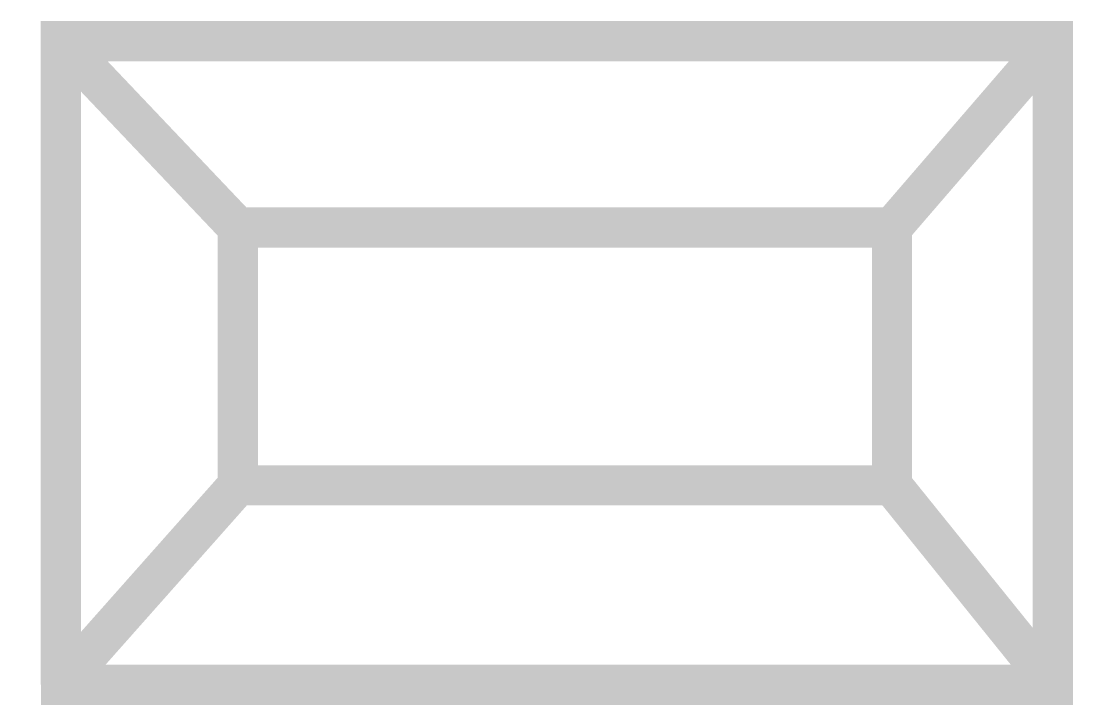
# Model space of a CAD drawing. Extents: x -0.15 to 7.7, y 0.01 to 5.11.
import ezdxf

# ---------------------------------------------------------------- set-up
doc = ezdxf.new("R2010")
doc.units = 0
doc.header["$MEASUREMENT"] = 0
doc.layers.get('0').update_dxf_attribs({"linetype": 'CONTINUOUS'})

msp = doc.modelspace()

# ---------------------------------------------------------------- linework, layer by layer
at = {"const_width": 0.3}
for points in [[(0.1469, 0.1566), (0.1469, 4.9569), (7.5493, 4.9569), (7.5493, 0.1566), (0.876, 0.1566)], [(0.1469, 4.9569), (1.4674, 3.5668)], [(7.5493, 4.9569), (6.3492, 3.5668)], [(1.4674, 1.6444), (1.4674, 3.5668), (6.3492, 3.5668), (6.3492, 1.6444), (2.1965, 1.6444)], [(0.1469, 0.1566), (1.4674, 1.6444)], [(2.1965, 1.6444), (1.3205, 1.6444)], [(7.5493, 0.1566), (6.3492, 1.6444)], [(0.876, 0.1566), (0, 0.1566)]]:
    msp.add_lwpolyline(points, dxfattribs=at)

doc.saveas('drawing.dxf')
